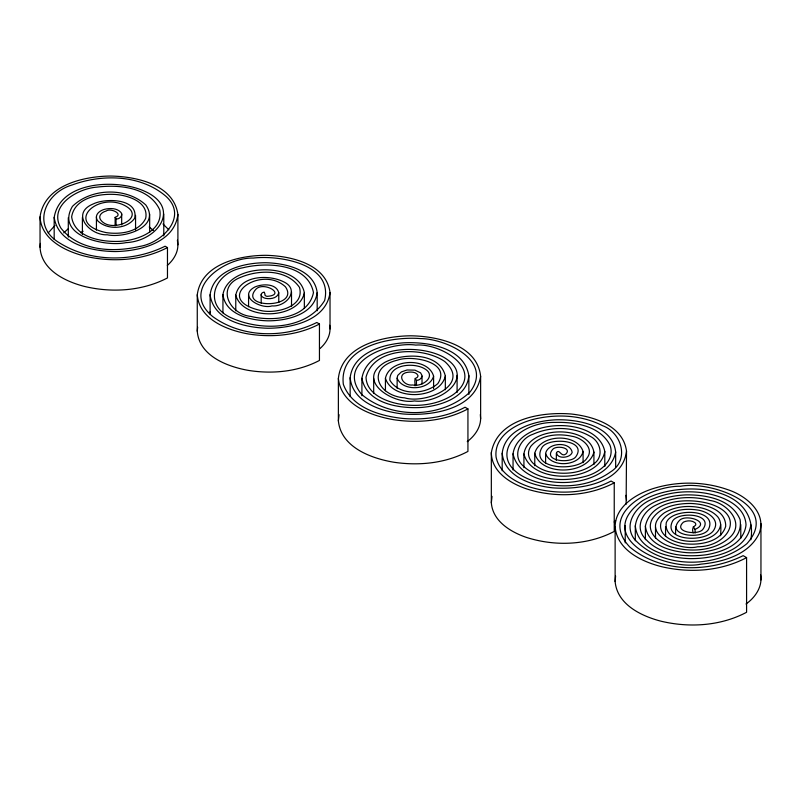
<?xml version="1.0" encoding="UTF-8"?>
<svg xmlns="http://www.w3.org/2000/svg" width="801" height="801" viewBox="0 0 801 801"><rect width="100%" height="100%" fill="white"/><g stroke="black" fill="none" stroke-linecap="round" stroke-linejoin="round"><path stroke-width="1.2" d="M422.017 383.959L422.017 375.509L420.585 372.845L414.948 370.142L407.058 369.982L401.391 371.914L397.787 375.369L397.136 377.631L397.136 388.295M361.912 395.774L361.912 378.272C367.609 345.221 419.954 344.17 443.494 357.136C478.087 377.091 439.128 404.375 414.417 400.941C393.691 404.875 354.352 380.565 384.85 362.342C402.593 352.981 439.539 351.749 445.336 376.009L445.336 389.767M491.333 452.625C491.464 471.779 510.217 483.333 526.377 488.82C554.853 497.932 587.483 496.86 614.237 482.853L614.237 531.433C587.483 545.441 554.853 546.522 526.377 537.401C510.637 531.994 492.715 521.201 491.333 502.828L491.333 452.625C497.341 418.382 542.317 411.634 571.093 413.997C593.271 416.39 623.248 425.461 626.522 451.213L626.122 504.27M491.333 502.828L492.014 496.37M746.001 603.994C755.233 597.556 762.892 586.432 760.56 574.697M693.195 533.015C691.764 528.63 693.025 527.238 695.598 525.186C696.089 524.244 695.528 523.133 694.757 522.532C691.523 520.229 686.958 520.46 683.483 522.112C672.289 532.074 697.811 535.729 702.747 529.501C714.542 513.771 679.298 511.138 672.77 520.75C661.506 541.516 707.373 543.068 714.202 529.421C720.339 518.728 705.831 510.748 696.86 509.937C684.304 508.084 667.654 509.977 661.065 522.342C657.21 536.59 675.844 543.278 686.998 543.969C701.085 545 720.99 541.866 725.706 526.287C726.016 508.975 703.919 503.729 690.082 503.459C676.354 503.489 660.114 506.793 652.124 519.158C644.825 533.186 661.075 544.73 673.251 547.473C692.134 552.42 714.732 550.818 729.871 537.411C745.781 522.873 726.467 502.658 710.197 500.515C692.485 495.649 672.78 496.71 656.249 504.99C644.995 509.947 635.243 523.954 642.883 535.719C656.83 554.983 684.184 557.656 706.071 554.793C722.692 552.089 743.929 543.949 746.031 524.885C744.95 505.051 722.562 496.31 705.891 493.266C688.449 490.312 670.006 491.704 653.646 498.673C638.057 503.849 622.497 522.793 634.092 538.793C661.586 569.311 715.864 568.93 746.882 543.689C781.786 504.72 709.356 480.4 680.54 486.277C651.163 485.526 597.876 513.301 629.716 546.943C660.545 572.935 708.174 572.995 743.158 555.654L746.582 557.626L746.582 612.284C720.52 626.082 689.14 627.994 660.755 621.135C641.13 616.019 617.11 604.385 615.128 581.556L615.128 526.898C615.208 506.552 635.904 494.067 653.025 488.63C677.125 481.081 703.749 481.241 727.608 489.621C745.421 495.358 766.877 512.159 759.328 533.065C749.305 554.853 722.842 562.112 700.965 564.144C666.692 571.453 590.407 538.042 642.492 500.745C676.715 479.829 759.698 483.333 750.867 539.774M235.774 310.868L235.774 295.078C239.859 275.624 267.724 274.342 282.753 281.401C301.106 289.251 286.388 307.113 271.98 305.912C261.416 309.546 237.286 296.53 254.768 287.048C262.117 283.754 276.365 283.164 278.768 292.786L278.768 302.508M54.178 239.339L54.178 217.471C60.155 180.866 116.515 178.933 143.539 190.768C182.418 207.209 157.937 241.231 125.917 242.643C105.842 247.048 54.748 236.195 72.44 206.378C91.214 187.925 126.448 187.094 145.842 205.006C161.281 227.484 123.504 238.458 107.304 234.783C89.712 235.734 69.857 213.226 93.467 203.844C105.582 197.947 138.543 198.388 134.738 218.152C126.868 229.456 107.314 230.267 97.722 220.826A16.501 9.522 0 0 1 96.5 216.15A15.379 8.881 0 0 1 99.164 211.995A14.278 8.24 0 0 1 104.611 209.301C110.037 207.98 117.016 208.02 121.011 212.495C124.235 215.99 116.475 221.737 115.134 217.361C124.045 214.097 110.478 207.619 106.132 211.033A10.914 6.298 0 0 0 101.967 213.076A12.025 6.939 0 0 0 99.845 216.31A13.086 7.559 0 0 0 100.786 220.035C111.639 234.663 149.827 216.54 122.623 204.505C96.07 193.131 64.28 223.549 106.183 232.61C120.09 234.663 138.893 232.44 145.692 218.323C149.046 201.592 127.079 194.903 114.092 194.393C98.203 193.632 74.583 198.157 71.639 216.861C74.533 237.496 101.036 241.912 118.248 241.401C135.609 240.991 163.644 231.839 159.759 209.882C149.397 187.154 118.989 184.38 97.071 187.114C77.887 188.385 47.98 205.487 60.816 227.995C78.868 251.063 113.151 252.726 139.614 246.448C161.782 243.063 188.555 217.041 166.167 196.485C140.876 174.578 102.488 173.797 72.26 184.921C44.666 192.851 31.019 226.413 59.825 243.083C90.974 262.358 132.646 262.338 165.106 246.207L167.469 247.569L167.469 277.937C142.238 291.063 112.05 292.986 84.626 286.468C65.402 281.602 41.101 269.877 40.05 247.239L40.05 216.871C44.345 185.221 83.504 176.3 110.398 176.04C135.91 176.44 173.637 184.29 177.902 214.458L177.902 244.816C177.972 252.926 173.266 260.285 167.309 265.441M615.128 581.556L615.599 575.949M615.659 466.953L615.659 452.004C612.535 425.381 578.022 419.163 555.974 419.804C534.988 420.785 504.97 428.795 502.187 453.326L502.187 470.768M415.078 385.882C415.308 382.457 413.456 378.543 417.181 377.401C417.732 376.921 418.082 376.15 417.902 375.419C416.51 372.125 412.034 371.884 408.921 372.145C395.674 373.176 402.753 386.302 412.805 384.981C422.768 387.344 437.797 375.389 423.759 368.27C412.875 362.463 389.356 364.355 389.837 380.145C399.078 396.024 425.221 394.823 437.857 383.579C451.944 361.641 411.634 354.983 397.797 360.07C365.446 367.449 377.021 395.994 404.765 397.867C424.62 404.175 471.969 385.641 444.765 361.551C423.018 346.312 373.967 346.503 366.017 377.201C366.397 393.221 384.27 400.89 397.737 403.714C416.21 407.268 436.655 405.406 452.705 394.993C486.668 370.963 441.521 342.878 415.819 345.091C389.857 341.306 334.548 361.491 361.682 394.442C391.268 419.464 441.721 418.593 469.977 392.069C494.047 360.66 445.436 338.653 420.605 338.593C392.29 336.25 338.703 345.411 343.329 384.3C351.899 407.979 380.054 415.909 402.683 418.432C423.889 420.245 446.097 417.371 465.041 407.228L467.934 408.9L467.934 451.414C445.456 463.399 418.803 465.962 393.872 462.237C371.223 458.442 341.066 447.369 338.372 420.956L338.372 378.442C341.907 345.341 383.208 336.05 410.693 335.799C436.925 336.13 477.366 344.6 480.63 376.38L480.63 418.893C480.4 428.175 474.372 436.215 467.233 441.651M338.372 420.956L339.053 414.678M513.051 469.987L513.051 453.797C518.167 417.872 597.696 415.329 604.795 451.554L604.795 466.502M433.601 388.655L433.601 376.15C428.074 356.815 389.466 358.458 385.431 378.272L385.431 390.768M177.902 214.458C174.508 242.973 139.264 251.244 115.154 251.554C92.215 251.294 58.393 244.465 54.178 217.471M626.522 451.213C622.347 483.974 578.993 489.992 552.39 487.819C532.144 485.516 504.55 476.955 502.187 453.326M545.601 463.499L545.601 453.526C547.594 442.472 570.172 441.031 572.184 452.345C570.392 458.302 556.485 459.394 556.605 452.415C559.599 448.59 561.171 457.761 566.017 453.917C572.084 447.619 556.375 445.196 552.81 449.241C542.237 461.156 570.302 463.839 575.709 456.93C588.094 439.619 549.486 437.156 542.327 446.968C528.179 469.616 578.562 472.21 586.893 458.222C595.073 448.069 581.526 437.536 571.924 436.285C557.927 433.171 540.395 434.653 530.723 446.427C522.082 460.074 540.615 471.168 552.38 472.27C566.367 474.623 582.117 472.99 593.591 464.029C604.344 456.96 600.7 441.401 590.177 436.305C573.015 426.282 550.768 426.252 532.835 434.322C520.28 438.427 511.839 455.409 522.713 465.531C538.973 480.89 564.304 482.042 584.94 476.515C598.357 473.331 615.809 460.905 609.992 445.196C600.109 425.872 575.058 421.857 555.343 422.417C511.378 421.536 481.791 465.431 536.93 482.082C561.251 488.86 589.576 487.038 610.492 471.949C629.966 460.024 621.636 432.52 602.402 425.611C582.057 415.178 557.826 413.857 535.759 418.793C517.676 422.848 493.596 435.223 496.089 457.161C499.454 473.201 515.363 482.162 529.721 486.968C556.184 495.088 586.312 493.987 611.073 481.031L614.237 482.853M593.921 464.59L593.921 452.134C588.805 424.029 527.899 425.721 523.924 453.967L523.924 467.674M350.147 396.495L350.147 377.742C353.051 353.211 381.747 344.62 403.003 342.868C427.073 341.486 464.029 347.063 468.865 375.679C466.843 397.877 440.38 405.817 421.606 407.449C399.869 408.79 366.658 403.964 361.912 378.272M278.768 292.786C277.597 298.222 270.418 299.314 265.822 298.383A7.66 4.426 0 0 1 263.108 297.361L262.428 296.901A6.538 3.775 0 0 1 261.286 295.419L261.186 294.898A5.427 3.134 0 0 1 261.597 293.536L261.957 293.146A4.035 2.333 0 0 1 264.22 292.105L265.061 294.327A1.592 0.921 0 0 0 264.901 294.748L264.921 294.938A2.743 1.582 0 0 0 265.381 295.589L265.692 295.809A3.885 2.243 0 0 0 267.063 296.35C287.118 295.008 263.359 280.5 255.629 289.541C239.008 309.146 300.215 308.425 285.456 286.838C260.595 263.579 209.692 300.435 262.738 310.928C277.146 313.311 304.77 306.823 299.514 287.469C287.219 269.176 259.554 269.436 241.061 277.186C215.479 286.448 229.166 314.382 250.983 316.445C272.55 321.742 308.035 318.778 313.471 292.605C307.744 263.229 266.032 261.997 242.883 267.784C213.697 272.55 201.271 306.172 233.271 318.678C262.418 331.173 306.322 330.122 324.615 300.575C333.506 263.789 279.179 255.008 253.386 258.062C224.821 257.251 179.044 289.021 212.816 316.645C242.343 338.162 284.665 338.483 316.816 322.483L319.449 324.005L319.449 360.44C297.812 371.884 272.15 374.217 248.24 370.372C227.214 366.628 199.169 355.894 197.266 331.193L197.266 294.758C201.321 263.809 239.829 255.319 266.022 255.319C290.342 255.899 326.227 263.699 330.022 292.505L330.022 328.951C330.032 336.64 325.606 343.629 319.969 348.565M197.266 331.193L197.637 327.128M210.102 314.182L210.102 294.748C213.396 269.647 244.595 262.708 265.852 262.728C285.336 263.219 314.182 269.436 317.186 292.555L317.186 310.768M330.022 292.505C326.357 320.54 291.504 328.25 267.784 328.25C245.877 327.709 213.517 320.71 210.102 294.748M534.768 465.711L534.768 453.256C539.854 434.072 576.9 432.65 583.088 451.484C579.574 466.603 550.637 468.054 545.601 453.526M317.186 292.555C314.242 314.733 286.688 320.871 267.884 320.831C250.823 320.39 225.502 314.933 222.938 294.648C228.095 262.848 298.172 260.916 304.35 292.695L304.35 308.485M40.05 247.239L40.4 243.394M604.795 451.554C598.848 483.444 531.453 484.555 523.924 453.967M615.659 452.004C608.64 491.273 521.04 493.446 513.051 453.797M645.396 539.714L645.396 526.047C651.193 498.933 689.541 497.441 710.797 504.159C747.103 516.124 727.078 546.883 697.611 546.773C679.418 551.749 637.045 532.515 664.429 512.78C675.593 506.102 689.541 505.081 702.026 508.074C707.123 509.406 712.179 511.539 716.094 515.153C722.212 520.109 720.79 528.91 720.62 535.729M304.35 292.695C299.103 319.479 242.753 321.331 235.774 295.078M635.303 540.765L635.303 525.856C638.527 502.798 666.442 495.719 686.067 494.878C705.991 494.638 731.613 499.213 740.114 519.639C744.029 546.693 706.782 553.982 686.727 552.64C670.497 551.368 647.478 545.181 645.396 526.047M445.336 376.009C439.949 399.539 392.54 401.181 385.431 378.272M720.62 524.555C718.167 546.693 662.968 547.714 666.232 522.873C671.498 507.423 718.747 508.485 708.424 529.511C702.127 539.944 665.06 535.939 679.318 520.57C685.616 513.411 711.749 522.072 695.078 529.381L693.195 526.808M480.63 376.38C475.123 410.052 430.768 416.16 402.913 413.957C381.676 411.554 352.58 402.583 350.147 377.742M750.867 524.865C746.592 551.759 713.16 558.778 690.182 558.627C669.476 557.997 637.706 550.818 635.303 525.856M433.601 376.15C429.526 390.508 402.833 391.769 397.136 378.292M593.921 452.134C588.004 474.953 540.775 476.535 534.768 453.256M422.017 376.17C421.646 379.153 416.069 382.578 415.078 378.382M48.2 232.921L54.979 225.461M63.74 232.891L68.105 228.856M209.271 312.841L210.363 311.749M614.157 522.002L615.619 520.81M80.711 232.781L83.144 231.229M746.582 557.626C720.52 571.423 689.14 573.336 660.755 566.477C641.13 561.361 617.11 549.726 615.128 526.898M467.934 408.9C445.456 420.885 418.803 423.449 393.872 419.724C371.223 415.929 341.066 404.855 338.372 378.442M319.449 324.005C297.812 335.449 272.15 337.782 248.24 333.937C227.214 330.192 199.169 319.459 197.266 294.758M167.469 247.569C142.238 260.695 112.05 262.618 84.626 256.1C65.402 251.234 41.101 239.509 40.05 216.871M149.216 227.003L153.572 230.568M163.014 224.01L168.831 229.827M177.391 240.18L177.902 244.816M626.002 495.318L626.522 499.804M329.712 325.256L330.022 328.951M480.33 414.538L480.63 418.893M760.95 523.544L760.95 579.954M740.785 524.595L740.785 538.262M695.078 529.381L695.078 533.106M675.593 526.627L675.593 534.087M665.551 526.547L665.551 536.49M655.498 526.958L655.498 538.132M625.221 525.516L625.221 542.908M583.088 451.484L583.088 462.698M556.345 453.016L556.345 460.495M468.865 375.679L468.865 394.432M457.091 375.319L457.091 392.52M416.46 380.605L416.46 385.601M373.687 378.452L373.687 393.461M291.514 291.954L291.514 306.533M261.186 294.628L261.186 303.128M248.57 294.558L248.57 306.703M222.938 294.648L222.938 312.871M163.784 214.047L163.784 235.905M149.667 214.057L149.667 232.27M135.559 215.349L135.559 229.927M121.682 213.977L121.682 224.911M116.035 219.224L116.035 225.291M115.134 217.361L115.134 225.862M96.43 216.741L96.43 230.107M82.393 217.451L82.393 234.453M68.295 217.682L68.295 237.116"/></g></svg>
